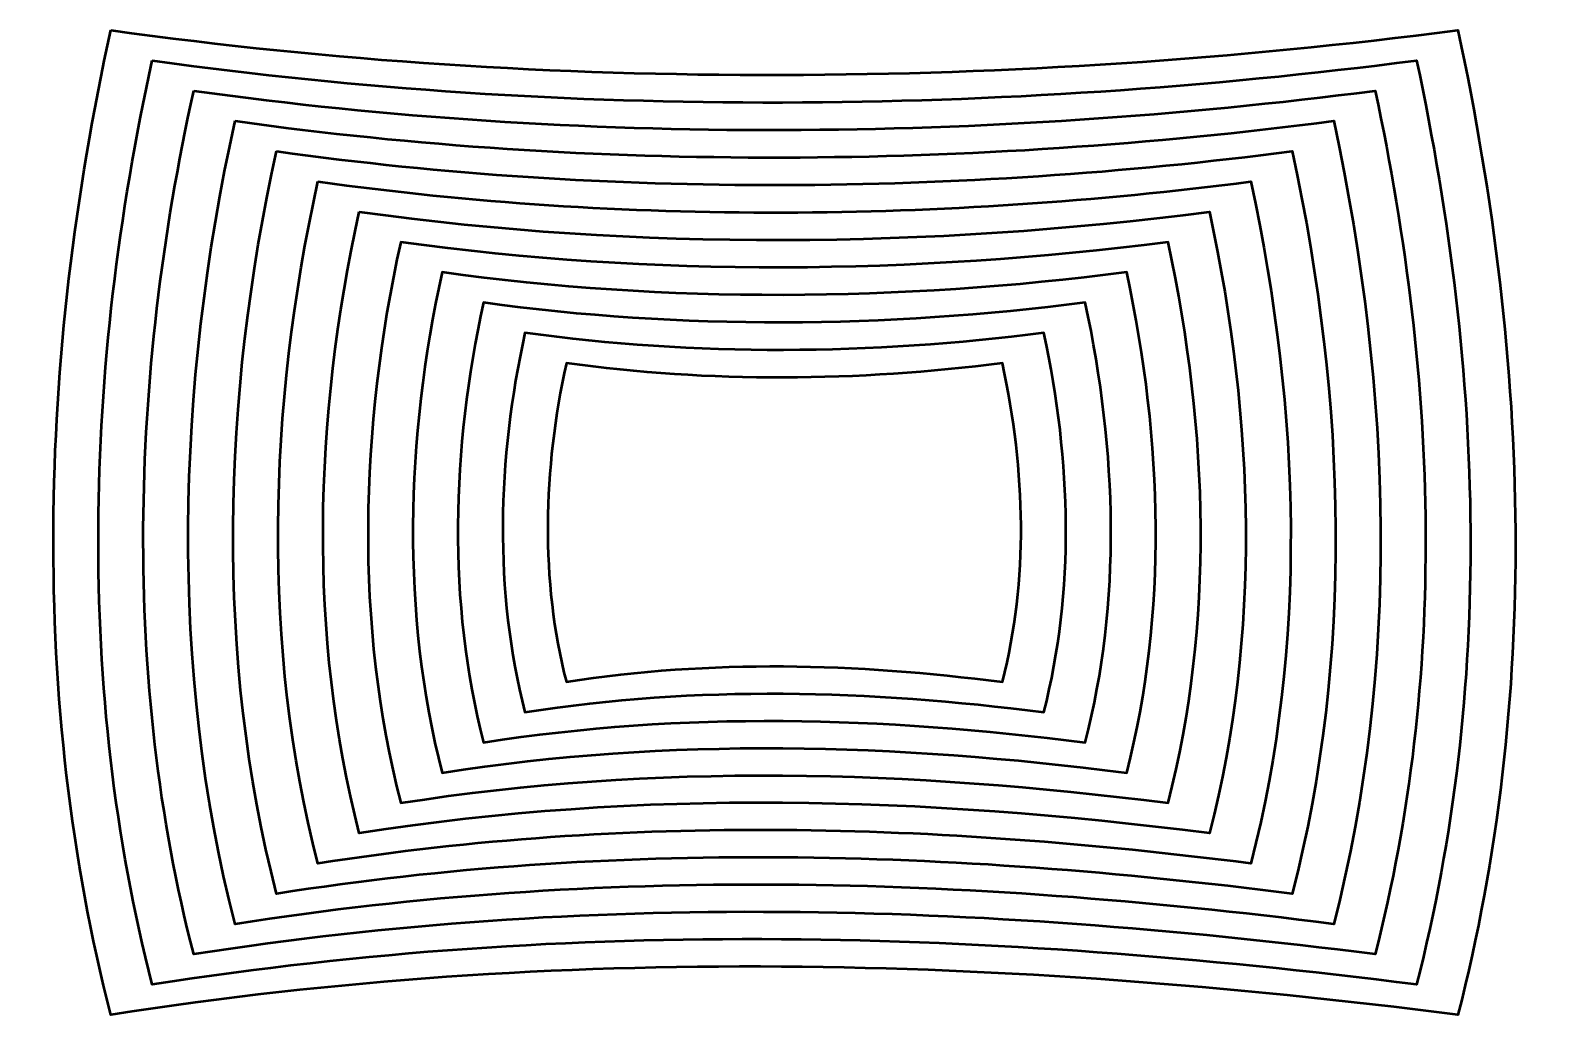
# Model space of a CAD drawing. Header units: centimetres. Extents: x -7.3 to 7.3, y -4.8 to 4.8.
import ezdxf

# ---------------------------------------------------------------- set-up
doc = ezdxf.new("R2010")
doc.units = ezdxf.units.CM
doc.header["$MEASUREMENT"] = 0
doc.layers.add('Layer 1', color=7, linetype='Continuous')

msp = doc.modelspace()

# ---------------------------------------------------------------- linework, layer by layer
at = {"layer": 'Layer 1', "color": 168}
for points, knots in [([(-6.55656, 4.79457), (-2.271, 4.19504), (2.21987, 4.23366), (6.55706, 4.79457), (6.55706, 4.79457), (6.55706, 4.79455), (6.55707, 4.79452), (6.55708, 4.79452), (6.55708, 4.79452), (7.2602, 1.49793), (7.34448, -1.71026), (6.55706, -4.79392), (6.55706, -4.79392), (6.55703, -4.79392), (6.55701, -4.79391), (6.55701, -4.79391), (6.55701, -4.79391), (2.10594, -4.2298), (-2.18533, -4.10818), (-6.5565, -4.79392), (-6.5565, -4.79392), (-6.55651, -4.7939), (-6.55651, -4.79387), (-6.55652, -4.79387), (-6.55652, -4.79387), (-7.34246, -1.75752), (-7.26215, 1.59843), (-6.5565, 4.79457), (-6.5565, 4.79457), (-6.5565, 4.79457), (-6.5565, 4.79457), (-6.5565, 4.79457), (-6.5565, 4.79457), (-6.5565, 4.79457), (-6.55656, 4.79457), (-6.55656, 4.79457)], [0, 0, 0, 0, 0.1, 0.1, 0.1, 0.1, 0.2, 0.2, 0.2, 0.2, 0.3, 0.3, 0.3, 0.3, 0.4, 0.4, 0.4, 0.4, 0.5, 0.5, 0.5, 0.5, 0.6, 0.6, 0.6, 0.6, 0.7, 0.7, 0.7, 0.7, 0.8, 0.8, 0.8, 0.8, 1, 1, 1, 1]), ([(-6.55656, 4.79457), (-6.55656, 4.79457), (-6.55656, 4.79457), (-6.55656, 4.79457), (-6.55656, 4.79457), (-6.55656, 4.79457), (-6.55656, 4.79457), (-6.55656, 4.79457)], [0, 0, 0, 0, 0.33333333, 0.33333333, 0.33333333, 0.33333333, 1, 1, 1, 1])]:
    msp.add_open_spline(points, degree=3, knots=knots, dxfattribs=at)
at = {"layer": 'Layer 1', "lineweight": 53}
for points, knots in [([(-6.55656, 4.79457), (-2.271, 4.19504), (2.21987, 4.23366), (6.55706, 4.79457), (6.55706, 4.79457), (6.55706, 4.79455), (6.55707, 4.79452), (6.55708, 4.79452), (6.55708, 4.79452), (7.2602, 1.49793), (7.34448, -1.71026), (6.55706, -4.79392), (6.55706, -4.79392), (6.55703, -4.79392), (6.55701, -4.79391), (6.55701, -4.79391), (6.55701, -4.79391), (2.10594, -4.2298), (-2.18533, -4.10818), (-6.5565, -4.79392), (-6.5565, -4.79392), (-6.55651, -4.7939), (-6.55651, -4.79387), (-6.55652, -4.79387), (-6.55652, -4.79387), (-7.34246, -1.75752), (-7.26215, 1.59843), (-6.5565, 4.79457), (-6.5565, 4.79457), (-6.5565, 4.79457), (-6.5565, 4.79457), (-6.5565, 4.79457)], [0, 0, 0, 0, 0.11111111, 0.11111111, 0.11111111, 0.11111111, 0.22222222, 0.22222222, 0.22222222, 0.22222222, 0.33333333, 0.33333333, 0.33333333, 0.33333333, 0.44444444, 0.44444444, 0.44444444, 0.44444444, 0.55555556, 0.55555556, 0.55555556, 0.55555556, 0.66666667, 0.66666667, 0.66666667, 0.66666667, 0.77777778, 0.77777778, 0.77777778, 0.77777778, 1, 1, 1, 1]), ([(-6.55656, 4.79457), (-6.55656, 4.79457), (-6.55656, 4.79457), (-6.55656, 4.79457), (-6.55656, 4.79457), (-6.55656, 4.79457), (-6.55656, 4.79457), (-6.55656, 4.79457)], [0, 0, 0, 0, 0.33333333, 0.33333333, 0.33333333, 0.33333333, 1, 1, 1, 1]), ([(-6.15348, 4.49984), (-2.13138, 3.93717), (2.08341, 3.97341), (6.15396, 4.49984), (6.15396, 4.49984), (6.15396, 4.49982), (6.15397, 4.49979), (6.15397, 4.49979), (6.15397, 4.49979), (6.81387, 1.40586), (6.89296, -1.6051), (6.15396, -4.49919), (6.15396, -4.49919), (6.15393, -4.49919), (6.15391, -4.49918), (6.15391, -4.49918), (6.15391, -4.49918), (1.97647, -3.96974), (-2.05099, -3.8556), (-6.15344, -4.49919), (-6.15344, -4.49919), (-6.15345, -4.49917), (-6.15345, -4.49914), (-6.15346, -4.49914), (-6.15346, -4.49914), (-6.89108, -1.64946), (-6.81571, 1.50019), (-6.15344, 4.49985), (-6.15344, 4.49985), (-6.15344, 4.49985), (-6.15344, 4.49985), (-6.15344, 4.49985)], [0, 0, 0, 0, 0.11111111, 0.11111111, 0.11111111, 0.11111111, 0.22222222, 0.22222222, 0.22222222, 0.22222222, 0.33333333, 0.33333333, 0.33333333, 0.33333333, 0.44444444, 0.44444444, 0.44444444, 0.44444444, 0.55555556, 0.55555556, 0.55555556, 0.55555556, 0.66666667, 0.66666667, 0.66666667, 0.66666667, 0.77777778, 0.77777778, 0.77777778, 0.77777778, 1, 1, 1, 1]), ([(-6.15348, 4.49984), (-6.15348, 4.49984), (-6.15348, 4.49984), (-6.15348, 4.49984), (-6.15348, 4.49984), (-6.15348, 4.49984), (-6.15348, 4.49984), (-6.15348, 4.49984)], [0, 0, 0, 0, 0.33333333, 0.33333333, 0.33333333, 0.33333333, 1, 1, 1, 1]), ([(-5.7504, 4.20511), (-1.99176, 3.6793), (1.94695, 3.71316), (5.75088, 4.20511), (5.75088, 4.20511), (5.75089, 4.20509), (5.75089, 4.20506), (5.75089, 4.20506), (5.75089, 4.20506), (6.36756, 1.31379), (6.44148, -1.49995), (5.75088, -4.20447), (5.75088, -4.20447), (5.75085, -4.20447), (5.75083, -4.20446), (5.75083, -4.20446), (5.75083, -4.20446), (1.84702, -3.7097), (-1.91663, -3.60304), (-5.75036, -4.20447), (-5.75036, -4.20447), (-5.75036, -4.20445), (-5.75037, -4.20444), (-5.75037, -4.20442), (-5.75037, -4.20442), (-6.43968, -1.5414), (-6.36924, 1.40194), (-5.75036, 4.20511), (-5.75036, 4.20511), (-5.75036, 4.20511), (-5.75036, 4.20511), (-5.75036, 4.20511)], [0, 0, 0, 0, 0.11111111, 0.11111111, 0.11111111, 0.11111111, 0.22222222, 0.22222222, 0.22222222, 0.22222222, 0.33333333, 0.33333333, 0.33333333, 0.33333333, 0.44444444, 0.44444444, 0.44444444, 0.44444444, 0.55555556, 0.55555556, 0.55555556, 0.55555556, 0.66666667, 0.66666667, 0.66666667, 0.66666667, 0.77777778, 0.77777778, 0.77777778, 0.77777778, 1, 1, 1, 1]), ([(-5.7504, 4.20511), (-5.7504, 4.20511), (-5.7504, 4.20511), (-5.7504, 4.20511), (-5.7504, 4.20511), (-5.7504, 4.20511), (-5.7504, 4.20511), (-5.7504, 4.20511)], [0, 0, 0, 0, 0.33333333, 0.33333333, 0.33333333, 0.33333333, 1, 1, 1, 1]), ([(-5.34732, 3.91039), (-1.85214, 3.42143), (1.8105, 3.45293), (5.34778, 3.91039), (5.34778, 3.91039), (5.34778, 3.91037), (5.34779, 3.91036), (5.34779, 3.91034), (5.34779, 3.91034), (5.92124, 1.22173), (5.98997, -1.39478), (5.34778, -3.90973), (5.34778, -3.90973), (5.34776, -3.90973), (5.34773, -3.90972), (5.34773, -3.90972), (5.34773, -3.90972), (1.71755, -3.44964), (-1.78229, -3.35046), (-5.3473, -3.90973), (-5.3473, -3.90973), (-5.3473, -3.90971), (-5.34731, -3.9097), (-5.34731, -3.90968), (-5.34731, -3.90968), (-5.9883, -1.43332), (-5.9228, 1.30371), (-5.3473, 3.9104), (-5.3473, 3.9104), (-5.3473, 3.9104), (-5.3473, 3.9104), (-5.3473, 3.9104)], [0, 0, 0, 0, 0.11111111, 0.11111111, 0.11111111, 0.11111111, 0.22222222, 0.22222222, 0.22222222, 0.22222222, 0.33333333, 0.33333333, 0.33333333, 0.33333333, 0.44444444, 0.44444444, 0.44444444, 0.44444444, 0.55555556, 0.55555556, 0.55555556, 0.55555556, 0.66666667, 0.66666667, 0.66666667, 0.66666667, 0.77777778, 0.77777778, 0.77777778, 0.77777778, 1, 1, 1, 1]), ([(-5.34732, 3.91039), (-5.34732, 3.91039), (-5.34732, 3.91039), (-5.34732, 3.91039), (-5.34732, 3.91039), (-5.34732, 3.91039), (-5.34732, 3.91039), (-5.34732, 3.91039)], [0, 0, 0, 0, 0.33333333, 0.33333333, 0.33333333, 0.33333333, 1, 1, 1, 1]), ([(-4.94424, 3.61566), (-1.71251, 3.16356), (1.67404, 3.19268), (4.94469, 3.61566), (4.94469, 3.61566), (4.94469, 3.61564), (4.9447, 3.61563), (4.9447, 3.61561), (4.9447, 3.61561), (5.47492, 1.12966), (5.53848, -1.28963), (4.94469, -3.61501), (4.94469, -3.61501), (4.94467, -3.61501), (4.94464, -3.615), (4.94464, -3.615), (4.94464, -3.615), (1.5881, -3.1896), (-1.64794, -3.09789), (-4.94423, -3.61501), (-4.94423, -3.61501), (-4.94423, -3.615), (-4.94424, -3.61498), (-4.94424, -3.61496), (-4.94424, -3.61496), (-5.53691, -1.32526), (-5.47635, 1.20546), (-4.94423, 3.61566), (-4.94423, 3.61566), (-4.94423, 3.61566), (-4.94423, 3.61566), (-4.94423, 3.61566)], [0, 0, 0, 0, 0.11111111, 0.11111111, 0.11111111, 0.11111111, 0.22222222, 0.22222222, 0.22222222, 0.22222222, 0.33333333, 0.33333333, 0.33333333, 0.33333333, 0.44444444, 0.44444444, 0.44444444, 0.44444444, 0.55555556, 0.55555556, 0.55555556, 0.55555556, 0.66666667, 0.66666667, 0.66666667, 0.66666667, 0.77777778, 0.77777778, 0.77777778, 0.77777778, 1, 1, 1, 1]), ([(-4.94424, 3.61566), (-4.94424, 3.61566), (-4.94424, 3.61566), (-4.94424, 3.61566), (-4.94424, 3.61566), (-4.94424, 3.61566), (-4.94424, 3.61566), (-4.94424, 3.61566)], [0, 0, 0, 0, 0.33333333, 0.33333333, 0.33333333, 0.33333333, 1, 1, 1, 1]), ([(-4.54116, 3.32093), (-1.57289, 2.90569), (1.53758, 2.93243), (4.5416, 3.32093), (4.5416, 3.32093), (4.5416, 3.32092), (4.54161, 3.3209), (4.54161, 3.3209), (4.54161, 3.3209), (5.02861, 1.03761), (5.08698, -1.18445), (4.5416, -3.32026), (4.5416, -3.32026), (4.54158, -3.32026), (4.54157, -3.32026), (4.54155, -3.32025), (4.54155, -3.32025), (1.45864, -2.92953), (-1.51359, -2.8453), (-4.54116, -3.32026), (-4.54116, -3.32026), (-4.54116, -3.32025), (-4.54117, -3.32024), (-4.54117, -3.32023), (-4.54117, -3.32023), (-5.08553, -1.21719), (-5.0299, 1.10722), (-4.54116, 3.32094), (-4.54116, 3.32094), (-4.54116, 3.32094), (-4.54116, 3.32094), (-4.54116, 3.32094)], [0, 0, 0, 0, 0.11111111, 0.11111111, 0.11111111, 0.11111111, 0.22222222, 0.22222222, 0.22222222, 0.22222222, 0.33333333, 0.33333333, 0.33333333, 0.33333333, 0.44444444, 0.44444444, 0.44444444, 0.44444444, 0.55555556, 0.55555556, 0.55555556, 0.55555556, 0.66666667, 0.66666667, 0.66666667, 0.66666667, 0.77777778, 0.77777778, 0.77777778, 0.77777778, 1, 1, 1, 1]), ([(-4.54116, 3.32093), (-4.54116, 3.32093), (-4.54116, 3.32093), (-4.54116, 3.32093), (-4.54116, 3.32093), (-4.54116, 3.32093), (-4.54116, 3.32093), (-4.54116, 3.32093)], [0, 0, 0, 0, 0.33333333, 0.33333333, 0.33333333, 0.33333333, 1, 1, 1, 1]), ([(-4.13809, 3.0262), (-1.43328, 2.64781), (1.40111, 2.67218), (4.1385, 3.0262), (4.1385, 3.0262), (4.1385, 3.02619), (4.1385, 3.02618), (4.13851, 3.02617), (4.13851, 3.02617), (4.58228, 0.94554), (4.63548, -1.0793), (4.1385, -3.02554), (4.1385, -3.02554), (4.13848, -3.02554), (4.13847, -3.02554), (4.13845, -3.02553), (4.13845, -3.02553), (1.32917, -2.66949), (-1.37925, -2.59273), (-4.1381, -3.02554), (-4.1381, -3.02554), (-4.1381, -3.02553), (-4.13811, -3.02552), (-4.13811, -3.02551), (-4.13811, -3.02551), (-4.63415, -1.10913), (-4.58346, 1.00896), (-4.1381, 3.0262), (-4.1381, 3.0262), (-4.1381, 3.0262), (-4.1381, 3.0262), (-4.1381, 3.0262)], [0, 0, 0, 0, 0.11111111, 0.11111111, 0.11111111, 0.11111111, 0.22222222, 0.22222222, 0.22222222, 0.22222222, 0.33333333, 0.33333333, 0.33333333, 0.33333333, 0.44444444, 0.44444444, 0.44444444, 0.44444444, 0.55555556, 0.55555556, 0.55555556, 0.55555556, 0.66666667, 0.66666667, 0.66666667, 0.66666667, 0.77777778, 0.77777778, 0.77777778, 0.77777778, 1, 1, 1, 1]), ([(-4.13809, 3.0262), (-4.13809, 3.0262), (-4.13809, 3.0262), (-4.13809, 3.0262), (-4.13809, 3.0262), (-4.13809, 3.0262), (-4.13809, 3.0262), (-4.13809, 3.0262)], [0, 0, 0, 0, 0.33333333, 0.33333333, 0.33333333, 0.33333333, 1, 1, 1, 1])]:
    msp.add_open_spline(points, degree=3, knots=knots, dxfattribs=at)
at = {"layer": 'Layer 1', "color": 49}
for points, knots in [([(-6.15348, 4.49984), (-2.13138, 3.93717), (2.08341, 3.97341), (6.15396, 4.49984), (6.15396, 4.49984), (6.15396, 4.49982), (6.15397, 4.49979), (6.15397, 4.49979), (6.15397, 4.49979), (6.81387, 1.40586), (6.89296, -1.6051), (6.15396, -4.49919), (6.15396, -4.49919), (6.15393, -4.49919), (6.15391, -4.49918), (6.15391, -4.49918), (6.15391, -4.49918), (1.97647, -3.96974), (-2.05099, -3.8556), (-6.15344, -4.49919), (-6.15344, -4.49919), (-6.15345, -4.49917), (-6.15345, -4.49914), (-6.15346, -4.49914), (-6.15346, -4.49914), (-6.89108, -1.64946), (-6.81571, 1.50019), (-6.15344, 4.49985), (-6.15344, 4.49985), (-6.15344, 4.49985), (-6.15344, 4.49985), (-6.15344, 4.49985), (-6.15344, 4.49985), (-6.15344, 4.49985), (-6.15348, 4.49984), (-6.15348, 4.49984)], [0, 0, 0, 0, 0.1, 0.1, 0.1, 0.1, 0.2, 0.2, 0.2, 0.2, 0.3, 0.3, 0.3, 0.3, 0.4, 0.4, 0.4, 0.4, 0.5, 0.5, 0.5, 0.5, 0.6, 0.6, 0.6, 0.6, 0.7, 0.7, 0.7, 0.7, 0.8, 0.8, 0.8, 0.8, 1, 1, 1, 1]), ([(-6.15348, 4.49984), (-6.15348, 4.49984), (-6.15348, 4.49984), (-6.15348, 4.49984), (-6.15348, 4.49984), (-6.15348, 4.49984), (-6.15348, 4.49984), (-6.15348, 4.49984)], [0, 0, 0, 0, 0.33333333, 0.33333333, 0.33333333, 0.33333333, 1, 1, 1, 1])]:
    msp.add_open_spline(points, degree=3, knots=knots, dxfattribs=at)
at = {"layer": 'Layer 1', "color": 158}
for points, knots in [([(-5.7504, 4.20511), (-1.99176, 3.6793), (1.94695, 3.71316), (5.75088, 4.20511), (5.75088, 4.20511), (5.75089, 4.20509), (5.75089, 4.20506), (5.75089, 4.20506), (5.75089, 4.20506), (6.36756, 1.31379), (6.44148, -1.49995), (5.75088, -4.20447), (5.75088, -4.20447), (5.75085, -4.20447), (5.75083, -4.20446), (5.75083, -4.20446), (5.75083, -4.20446), (1.84702, -3.7097), (-1.91663, -3.60304), (-5.75036, -4.20447), (-5.75036, -4.20447), (-5.75036, -4.20445), (-5.75037, -4.20444), (-5.75037, -4.20442), (-5.75037, -4.20442), (-6.43968, -1.5414), (-6.36924, 1.40194), (-5.75036, 4.20511), (-5.75036, 4.20511), (-5.75036, 4.20511), (-5.75036, 4.20511), (-5.75036, 4.20511), (-5.75036, 4.20511), (-5.75036, 4.20511), (-5.7504, 4.20511), (-5.7504, 4.20511)], [0, 0, 0, 0, 0.1, 0.1, 0.1, 0.1, 0.2, 0.2, 0.2, 0.2, 0.3, 0.3, 0.3, 0.3, 0.4, 0.4, 0.4, 0.4, 0.5, 0.5, 0.5, 0.5, 0.6, 0.6, 0.6, 0.6, 0.7, 0.7, 0.7, 0.7, 0.8, 0.8, 0.8, 0.8, 1, 1, 1, 1]), ([(-5.7504, 4.20511), (-5.7504, 4.20511), (-5.7504, 4.20511), (-5.7504, 4.20511), (-5.7504, 4.20511), (-5.7504, 4.20511), (-5.7504, 4.20511), (-5.7504, 4.20511)], [0, 0, 0, 0, 0.33333333, 0.33333333, 0.33333333, 0.33333333, 1, 1, 1, 1])]:
    msp.add_open_spline(points, degree=3, knots=knots, dxfattribs=at)
at = {"layer": 'Layer 1', "color": 37}
for points, knots in [([(-5.34732, 3.91039), (-1.85214, 3.42143), (1.8105, 3.45293), (5.34778, 3.91039), (5.34778, 3.91039), (5.34778, 3.91037), (5.34779, 3.91036), (5.34779, 3.91034), (5.34779, 3.91034), (5.92124, 1.22173), (5.98997, -1.39478), (5.34778, -3.90973), (5.34778, -3.90973), (5.34776, -3.90973), (5.34773, -3.90972), (5.34773, -3.90972), (5.34773, -3.90972), (1.71755, -3.44964), (-1.78229, -3.35046), (-5.3473, -3.90973), (-5.3473, -3.90973), (-5.3473, -3.90971), (-5.34731, -3.9097), (-5.34731, -3.90968), (-5.34731, -3.90968), (-5.9883, -1.43332), (-5.9228, 1.30371), (-5.3473, 3.9104), (-5.3473, 3.9104), (-5.3473, 3.9104), (-5.3473, 3.9104), (-5.3473, 3.9104), (-5.3473, 3.9104), (-5.3473, 3.9104), (-5.34732, 3.91039), (-5.34732, 3.91039)], [0, 0, 0, 0, 0.1, 0.1, 0.1, 0.1, 0.2, 0.2, 0.2, 0.2, 0.3, 0.3, 0.3, 0.3, 0.4, 0.4, 0.4, 0.4, 0.5, 0.5, 0.5, 0.5, 0.6, 0.6, 0.6, 0.6, 0.7, 0.7, 0.7, 0.7, 0.8, 0.8, 0.8, 0.8, 1, 1, 1, 1]), ([(-5.34732, 3.91039), (-5.34732, 3.91039), (-5.34732, 3.91039), (-5.34732, 3.91039), (-5.34732, 3.91039), (-5.34732, 3.91039), (-5.34732, 3.91039), (-5.34732, 3.91039)], [0, 0, 0, 0, 0.33333333, 0.33333333, 0.33333333, 0.33333333, 1, 1, 1, 1])]:
    msp.add_open_spline(points, degree=3, knots=knots, dxfattribs=at)
at = {"layer": 'Layer 1', "color": 156}
for points, knots in [([(-4.94424, 3.61566), (-1.71251, 3.16356), (1.67404, 3.19268), (4.94469, 3.61566), (4.94469, 3.61566), (4.94469, 3.61564), (4.9447, 3.61563), (4.9447, 3.61561), (4.9447, 3.61561), (5.47492, 1.12966), (5.53848, -1.28963), (4.94469, -3.61501), (4.94469, -3.61501), (4.94467, -3.61501), (4.94464, -3.615), (4.94464, -3.615), (4.94464, -3.615), (1.5881, -3.1896), (-1.64794, -3.09789), (-4.94423, -3.61501), (-4.94423, -3.61501), (-4.94423, -3.615), (-4.94424, -3.61498), (-4.94424, -3.61496), (-4.94424, -3.61496), (-5.53691, -1.32526), (-5.47635, 1.20546), (-4.94423, 3.61566), (-4.94423, 3.61566), (-4.94423, 3.61566), (-4.94423, 3.61566), (-4.94423, 3.61566), (-4.94423, 3.61566), (-4.94423, 3.61566), (-4.94424, 3.61566), (-4.94424, 3.61566)], [0, 0, 0, 0, 0.1, 0.1, 0.1, 0.1, 0.2, 0.2, 0.2, 0.2, 0.3, 0.3, 0.3, 0.3, 0.4, 0.4, 0.4, 0.4, 0.5, 0.5, 0.5, 0.5, 0.6, 0.6, 0.6, 0.6, 0.7, 0.7, 0.7, 0.7, 0.8, 0.8, 0.8, 0.8, 1, 1, 1, 1]), ([(-4.94424, 3.61566), (-4.94424, 3.61566), (-4.94424, 3.61566), (-4.94424, 3.61566), (-4.94424, 3.61566), (-4.94424, 3.61566), (-4.94424, 3.61566), (-4.94424, 3.61566)], [0, 0, 0, 0, 0.33333333, 0.33333333, 0.33333333, 0.33333333, 1, 1, 1, 1])]:
    msp.add_open_spline(points, degree=3, knots=knots, dxfattribs=at)
at = {"layer": 'Layer 1', "color": 43}
for points, knots in [([(-4.54116, 3.32093), (-1.57289, 2.90569), (1.53758, 2.93243), (4.5416, 3.32093), (4.5416, 3.32093), (4.5416, 3.32092), (4.54161, 3.3209), (4.54161, 3.3209), (4.54161, 3.3209), (5.02861, 1.03761), (5.08698, -1.18445), (4.5416, -3.32026), (4.5416, -3.32026), (4.54158, -3.32026), (4.54157, -3.32026), (4.54155, -3.32025), (4.54155, -3.32025), (1.45864, -2.92953), (-1.51359, -2.8453), (-4.54116, -3.32026), (-4.54116, -3.32026), (-4.54116, -3.32025), (-4.54117, -3.32024), (-4.54117, -3.32023), (-4.54117, -3.32023), (-5.08553, -1.21719), (-5.0299, 1.10722), (-4.54116, 3.32094), (-4.54116, 3.32094), (-4.54116, 3.32094), (-4.54116, 3.32094), (-4.54116, 3.32094), (-4.54116, 3.32094), (-4.54116, 3.32094), (-4.54116, 3.32093), (-4.54116, 3.32093)], [0, 0, 0, 0, 0.1, 0.1, 0.1, 0.1, 0.2, 0.2, 0.2, 0.2, 0.3, 0.3, 0.3, 0.3, 0.4, 0.4, 0.4, 0.4, 0.5, 0.5, 0.5, 0.5, 0.6, 0.6, 0.6, 0.6, 0.7, 0.7, 0.7, 0.7, 0.8, 0.8, 0.8, 0.8, 1, 1, 1, 1]), ([(-4.54116, 3.32093), (-4.54116, 3.32093), (-4.54116, 3.32093), (-4.54116, 3.32093), (-4.54116, 3.32093), (-4.54116, 3.32093), (-4.54116, 3.32093), (-4.54116, 3.32093)], [0, 0, 0, 0, 0.33333333, 0.33333333, 0.33333333, 0.33333333, 1, 1, 1, 1])]:
    msp.add_open_spline(points, degree=3, knots=knots, dxfattribs=at)
at = {"layer": 'Layer 1', "color": 154}
for points, knots in [([(-4.13809, 3.0262), (-1.43328, 2.64781), (1.40111, 2.67218), (4.1385, 3.0262), (4.1385, 3.0262), (4.1385, 3.02619), (4.1385, 3.02618), (4.13851, 3.02617), (4.13851, 3.02617), (4.58228, 0.94554), (4.63548, -1.0793), (4.1385, -3.02554), (4.1385, -3.02554), (4.13848, -3.02554), (4.13847, -3.02554), (4.13845, -3.02553), (4.13845, -3.02553), (1.32917, -2.66949), (-1.37925, -2.59273), (-4.1381, -3.02554), (-4.1381, -3.02554), (-4.1381, -3.02553), (-4.13811, -3.02552), (-4.13811, -3.02551), (-4.13811, -3.02551), (-4.63415, -1.10913), (-4.58346, 1.00896), (-4.1381, 3.0262), (-4.1381, 3.0262), (-4.1381, 3.0262), (-4.1381, 3.0262), (-4.1381, 3.0262), (-4.1381, 3.0262), (-4.1381, 3.0262), (-4.13809, 3.0262), (-4.13809, 3.0262)], [0, 0, 0, 0, 0.1, 0.1, 0.1, 0.1, 0.2, 0.2, 0.2, 0.2, 0.3, 0.3, 0.3, 0.3, 0.4, 0.4, 0.4, 0.4, 0.5, 0.5, 0.5, 0.5, 0.6, 0.6, 0.6, 0.6, 0.7, 0.7, 0.7, 0.7, 0.8, 0.8, 0.8, 0.8, 1, 1, 1, 1]), ([(-4.13809, 3.0262), (-4.13809, 3.0262), (-4.13809, 3.0262), (-4.13809, 3.0262), (-4.13809, 3.0262), (-4.13809, 3.0262), (-4.13809, 3.0262), (-4.13809, 3.0262)], [0, 0, 0, 0, 0.33333333, 0.33333333, 0.33333333, 0.33333333, 1, 1, 1, 1])]:
    msp.add_open_spline(points, degree=3, knots=knots, dxfattribs=at)
at = {"layer": 'Layer 1', "color": 43, "lineweight": 53}
msp.add_open_spline([(-3.73501, 2.73147), (-1.29366, 2.38994), (1.26465, 2.41194), (3.73541, 2.73147), (3.73541, 2.73147), (3.73541, 2.73146), (3.73541, 2.73145), (3.73542, 2.73144), (3.73542, 2.73144), (4.13597, 0.85347), (4.18398, -0.97414), (3.73541, -2.73081), (3.73541, -2.73081), (3.7354, -2.73081), (3.73539, -2.73081), (3.73538, -2.73081), (3.73538, -2.73081), (1.19973, -2.40945), (-1.24488, -2.34017), (-3.73501, -2.73081), (-3.73501, -2.73081), (-3.73501, -2.7308), (-3.73501, -2.73079), (-3.73502, -2.73079), (-3.73502, -2.73079), (-4.18275, -1.00107), (-4.137, 0.91071), (-3.73501, 2.73147), (-3.73501, 2.73147), (-3.73501, 2.73147), (-3.73501, 2.73147), (-3.73501, 2.73147)], degree=3, knots=[0, 0, 0, 0, 0.11111111, 0.11111111, 0.11111111, 0.11111111, 0.22222222, 0.22222222, 0.22222222, 0.22222222, 0.33333333, 0.33333333, 0.33333333, 0.33333333, 0.44444444, 0.44444444, 0.44444444, 0.44444444, 0.55555556, 0.55555556, 0.55555556, 0.55555556, 0.66666667, 0.66666667, 0.66666667, 0.66666667, 0.77777778, 0.77777778, 0.77777778, 0.77777778, 1, 1, 1, 1], dxfattribs=at)
at = {"layer": 'Layer 1', "color": 150, "lineweight": 53}
msp.add_open_spline([(-3.33194, 2.43673), (-1.15405, 2.13205), (1.12818, 2.15168), (3.33231, 2.43673), (3.33231, 2.43673), (3.33231, 2.43672), (3.33232, 2.43671), (3.33232, 2.43671), (3.33232, 2.43671), (3.68964, 0.7614), (3.73248, -0.86899), (3.33231, -2.43609), (3.33231, -2.43609), (3.3323, -2.43609), (3.33229, -2.43609), (3.33228, -2.43609), (3.33228, -2.43609), (1.07027, -2.14941), (-1.11053, -2.0876), (-3.33194, -2.43609), (-3.33194, -2.43609), (-3.33194, -2.43608), (-3.33194, -2.43608), (-3.33195, -2.43607), (-3.33195, -2.43607), (-3.73136, -0.89302), (-3.69055, 0.81246), (-3.33194, 2.43673), (-3.33194, 2.43673), (-3.33194, 2.43673), (-3.33194, 2.43673), (-3.33194, 2.43673)], degree=3, knots=[0, 0, 0, 0, 0.11111111, 0.11111111, 0.11111111, 0.11111111, 0.22222222, 0.22222222, 0.22222222, 0.22222222, 0.33333333, 0.33333333, 0.33333333, 0.33333333, 0.44444444, 0.44444444, 0.44444444, 0.44444444, 0.55555556, 0.55555556, 0.55555556, 0.55555556, 0.66666667, 0.66666667, 0.66666667, 0.66666667, 0.77777778, 0.77777778, 0.77777778, 0.77777778, 1, 1, 1, 1], dxfattribs=at)
at = {"layer": 'Layer 1', "color": 254, "lineweight": 53}
msp.add_open_spline([(-2.92886, 2.142), (-1.01443, 1.87418), (0.99172, 1.89143), (2.92922, 2.142), (2.92922, 2.142), (2.92923, 2.14199), (2.92923, 2.14199), (2.92923, 2.14199), (2.92923, 2.14199), (3.24333, 0.66934), (3.28098, -0.76382), (2.92922, -2.14135), (2.92922, -2.14135), (2.92921, -2.14135), (2.92921, -2.14135), (2.9292, -2.14135), (2.9292, -2.14135), (0.94082, -1.88935), (-0.97617, -1.83502), (-2.92886, -2.14135), (-2.92886, -2.14135), (-2.92886, -2.14135), (-2.92886, -2.14134), (-2.92886, -2.14134), (-2.92886, -2.14134), (-3.27996, -0.78495), (-3.24408, 0.71422), (-2.92886, 2.142), (-2.92886, 2.142), (-2.92886, 2.142), (-2.92886, 2.142), (-2.92886, 2.142)], degree=3, knots=[0, 0, 0, 0, 0.11111111, 0.11111111, 0.11111111, 0.11111111, 0.22222222, 0.22222222, 0.22222222, 0.22222222, 0.33333333, 0.33333333, 0.33333333, 0.33333333, 0.44444444, 0.44444444, 0.44444444, 0.44444444, 0.55555556, 0.55555556, 0.55555556, 0.55555556, 0.66666667, 0.66666667, 0.66666667, 0.66666667, 0.77777778, 0.77777778, 0.77777778, 0.77777778, 1, 1, 1, 1], dxfattribs=at)
at = {"layer": 'Layer 1', "color": 161, "lineweight": 53}
msp.add_open_spline([(-2.52579, 1.84727), (-0.87481, 1.61631), (0.85526, 1.63118), (2.52612, 1.84727), (2.52612, 1.84727), (2.52612, 1.84727), (2.52612, 1.84726), (2.52612, 1.84726), (2.52612, 1.84726), (2.79699, 0.57727), (2.82946, -0.65867), (2.52612, -1.84663), (2.52612, -1.84663), (2.52611, -1.84663), (2.52611, -1.84663), (2.52611, -1.84663), (2.52611, -1.84663), (0.81136, -1.62931), (-0.84182, -1.58245), (-2.52579, -1.84663), (-2.52579, -1.84663), (-2.52579, -1.84663), (-2.52579, -1.84663), (-2.52579, -1.84662), (-2.52579, -1.84662), (-2.82857, -0.67689), (-2.79763, 0.61597), (-2.52579, 1.84727), (-2.52579, 1.84727), (-2.52579, 1.84727), (-2.52579, 1.84727), (-2.52579, 1.84727)], degree=3, knots=[0, 0, 0, 0, 0.11111111, 0.11111111, 0.11111111, 0.11111111, 0.22222222, 0.22222222, 0.22222222, 0.22222222, 0.33333333, 0.33333333, 0.33333333, 0.33333333, 0.44444444, 0.44444444, 0.44444444, 0.44444444, 0.55555556, 0.55555556, 0.55555556, 0.55555556, 0.66666667, 0.66666667, 0.66666667, 0.66666667, 0.77777778, 0.77777778, 0.77777778, 0.77777778, 1, 1, 1, 1], dxfattribs=at)
at = {"layer": 'Layer 1', "color": 31, "lineweight": 53}
msp.add_open_spline([(-2.12271, 1.55254), (-0.73519, 1.35843), (0.7188, 1.37094), (2.12303, 1.55254), (2.12303, 1.55254), (2.12303, 1.55254), (2.12303, 1.55254), (2.12303, 1.55254), (2.12303, 1.55254), (2.35068, 0.48521), (2.37797, -0.5535), (2.12303, -1.55189), (2.12303, -1.55189), (2.12303, -1.55189), (2.12303, -1.55189), (2.12303, -1.55189), (2.12303, -1.55189), (0.68192, -1.36925), (-0.70746, -1.32987), (-2.12271, -1.55189), (-2.12271, -1.55189), (-2.12271, -1.55189), (-2.12271, -1.55189), (-2.12271, -1.55189), (-2.12271, -1.55189), (-2.37718, -0.56882), (-2.35117, 0.51773), (-2.12271, 1.55254), (-2.12271, 1.55254), (-2.12271, 1.55254), (-2.12271, 1.55254), (-2.12271, 1.55254)], degree=3, knots=[0, 0, 0, 0, 0.11111111, 0.11111111, 0.11111111, 0.11111111, 0.22222222, 0.22222222, 0.22222222, 0.22222222, 0.33333333, 0.33333333, 0.33333333, 0.33333333, 0.44444444, 0.44444444, 0.44444444, 0.44444444, 0.55555556, 0.55555556, 0.55555556, 0.55555556, 0.66666667, 0.66666667, 0.66666667, 0.66666667, 0.77777778, 0.77777778, 0.77777778, 0.77777778, 1, 1, 1, 1], dxfattribs=at)

doc.saveas('drawing.dxf')
